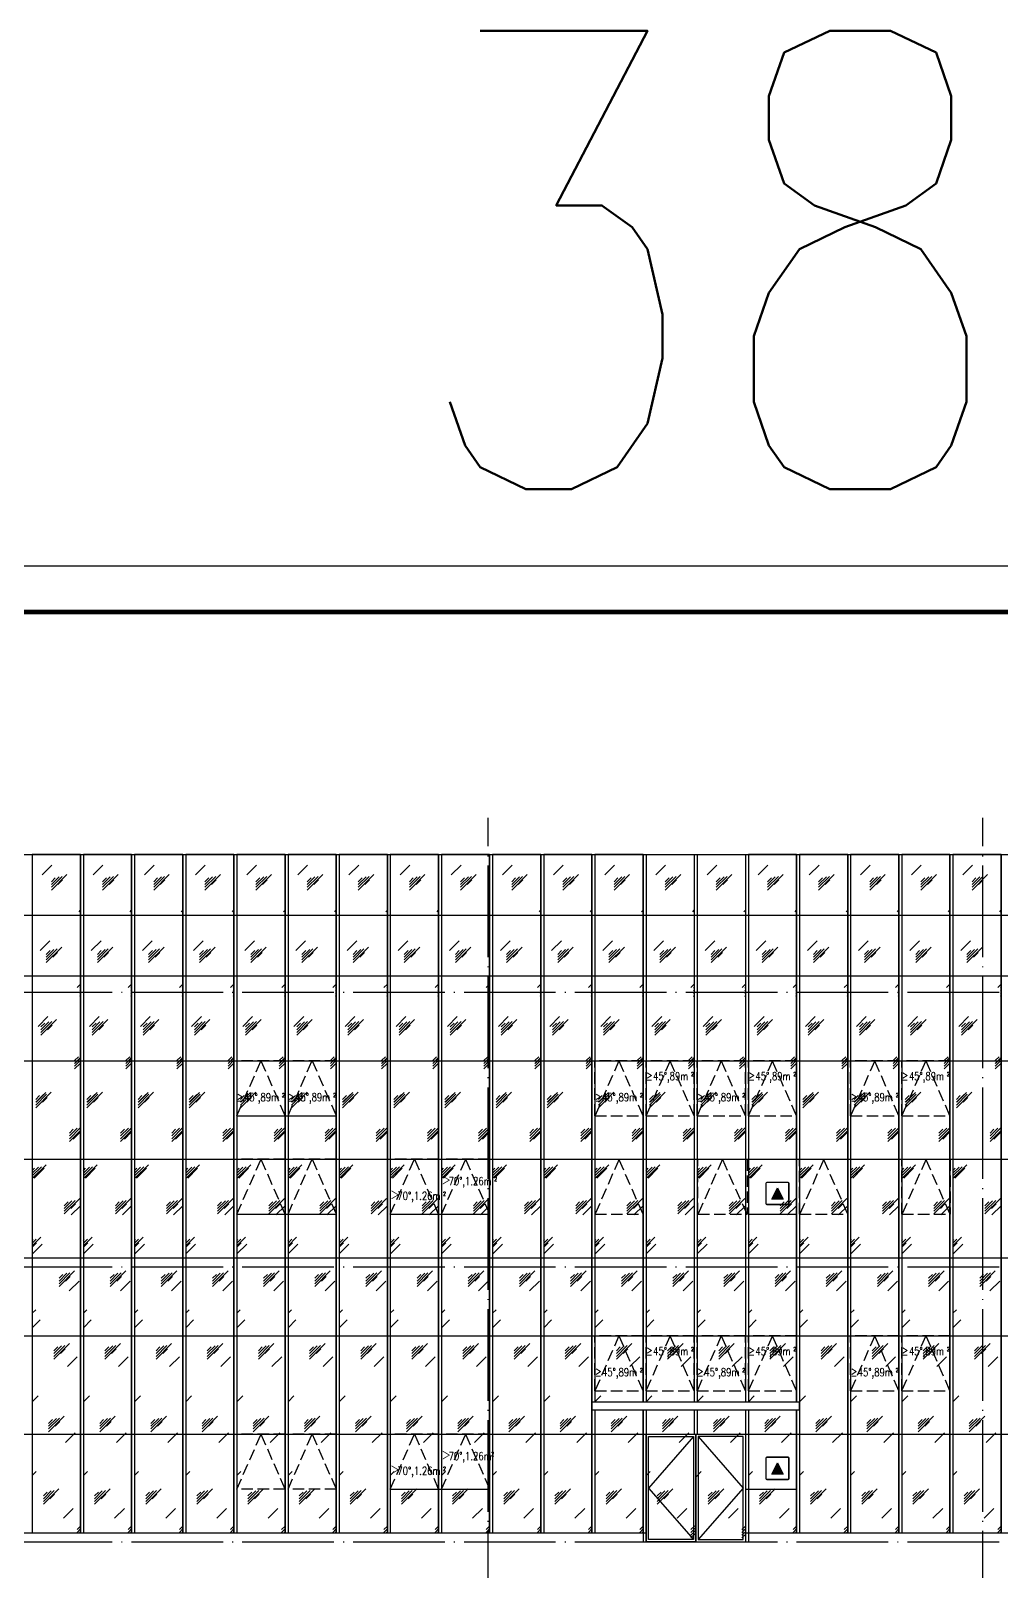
# Model space of a CAD drawing. Extents: x 6843040 to 15500510, y -6507076 to -4940511.
# Drawn here: x 7852588 to 7873773, y -6232935 to -6199321 of the extents above; entities that cross this region are included whole.
import ezdxf

# ---------------------------------------------------------------- set-up
doc = ezdxf.new("R2010")
doc.units = 0
doc.header["$LTSCALE"] = 1000
doc.header["$MEASUREMENT"] = 0
doc.linetypes.add('DASH', pattern=[0.35, 0.25, -0.1])
doc.linetypes.add('DOTE', pattern=[2.42, 2, -0.2, 0.02, -0.2])
for name, color, linetype in [('DOTE', 8, 'DOTE'), ('E_LINE_5', 8, 'Continuous'), ('FLOOR', 9, 'Continuous'), ('LT-开启扇', 8, 'Continuous'), ('LT-玻璃', 4, 'Continuous'), ('PUB_HACTH', 8, 'Continuous'), ('PUB_TEXT', 7, 'Continuous'), ('PUB_TITLE', 4, 'Continuous'), ('WALL', 1, 'Continuous'), ('WINDOW', 4, 'Continuous')]:
    doc.layers.add(name, color=color, linetype=linetype)
doc.styles.add('_HZTXT', font='SIMPLEX', dxfattribs={"width": 0.9, "bigfont": 'HZTXT'})
pattern_1 = [(45, (57652.5, 30060), (-734.82537, 734.82537), [336, -864]), (45, (57796.5, 30120), (-734.82537, 734.82537), [144, -1056]), (45, (57652.5, 30120), (-734.82537, 734.82537), [240, -960]), (45, (57724.5, 30060), (806.10173, -806.10173), [300, -900]), (45, (57652.5, 30000), (-734.82537, 734.82537), [480, -720]), (45, (57652.5, 30180), (-734.82537, 734.82537), [120, -1080])]
pattern_2 = [(45, (58769.1, 30060), (-734.82537, 734.82537), [336, -864]), (45, (58913.1, 30120), (-734.82537, 734.82537), [144, -1056]), (45, (58769.1, 30120), (-734.82537, 734.82537), [240, -960]), (45, (58841.1, 30060), (806.10173, -806.10173), [300, -900]), (45, (58769.1, 30000), (-734.82537, 734.82537), [480, -720]), (45, (58769.1, 30180), (-734.82537, 734.82537), [120, -1080])]
pattern_3 = [(45, (59885.7, 30060), (-734.82537, 734.82537), [336, -864]), (45, (60029.7, 30120), (-734.82537, 734.82537), [144, -1056]), (45, (59885.7, 30120), (-734.82537, 734.82537), [240, -960]), (45, (59957.7, 30060), (806.10173, -806.10173), [300, -900]), (45, (59885.7, 30000), (-734.82537, 734.82537), [480, -720]), (45, (59885.7, 30180), (-734.82537, 734.82537), [120, -1080])]

# ---------------------------------------------------------------- blocks, each defined once
blk = doc.blocks.new('消防救援标志')
at = {"layer": 'WALL'}
blk.add_hatch(color=256, dxfattribs=at).paths.add_polyline_path([(13378845, 1069457.5), (13377845, 1069457.5), (13378345, 1070457.5)])
for points in [[(13377445, 1070957.5), (13379245, 1070957.5, -0.41421356), (13379345, 1070857.5), (13379345, 1069057.5, -0.41421356), (13379245, 1068957.5), (13377445, 1068957.5, -0.41421356), (13377345, 1069057.5), (13377345, 1070857.5, -0.41421356)], [(13377445, 1070932.5), (13379245, 1070932.5, -0.41421356), (13379320, 1070857.5), (13379320, 1069057.5, -0.41421356), (13379245, 1068982.5), (13377445, 1068982.5, -0.41421356), (13377370, 1069057.5), (13377370, 1070857.5, -0.41421356)]]:
    blk.add_lwpolyline(points, format="xyb", close=True)
blk.add_lwpolyline([(13378845, 1069457.5), (13377845, 1069457.5), (13378345, 1070457.5)], close=True, dxfattribs=at)

msp = doc.modelspace()

# ---------------------------------------------------------------- hatches: boundary and pattern name
at = {"layer": 'PUB_HACTH'}
h = msp.add_hatch(dxfattribs=at)
h.set_pattern_fill('玻璃1', color=256, scale=150, style=0)
h.set_pattern_definition([(45, (45369.5, 30060), (-734.82537, 734.82537), [336, -864]), (45, (45513.5, 30120), (-734.82537, 734.82537), [144, -1056]), (45, (45369.5, 30120), (-734.82537, 734.82537), [240, -960]), (45, (45441.5, 30060), (806.10173, -806.10173), [300, -900]), (45, (45369.5, 30000), (-734.82537, 734.82537), [480, -720]), (45, (45369.5, 30180), (-734.82537, 734.82537), [120, -1080])])
h.paths.add_polyline_path([(7852620.2, -6232096.5), (7853671.8, -6232096.5), (7853671.8, -6217296.5), (7852620.2, -6217296.5)])
h = msp.add_hatch(dxfattribs=at)
h.set_pattern_fill('玻璃1', color=256, scale=150, style=0)
h.set_pattern_definition([(45, (46486.2, 30060), (-734.82537, 734.82537), [336, -864]), (45, (46630.2, 30120), (-734.82537, 734.82537), [144, -1056]), (45, (46486.2, 30120), (-734.82537, 734.82537), [240, -960]), (45, (46558.2, 30060), (806.10173, -806.10173), [300, -900]), (45, (46486.2, 30000), (-734.82537, 734.82537), [480, -720]), (45, (46486.2, 30180), (-734.82537, 734.82537), [120, -1080])])
h.paths.add_polyline_path([(7853736.8, -6232096.5), (7854788.4, -6232096.5), (7854788.4, -6217296.5), (7853736.8, -6217296.5)])
h = msp.add_hatch(dxfattribs=at)
h.set_pattern_fill('玻璃1', color=256, scale=150, style=0)
h.set_pattern_definition([(45, (47602.8, 30060), (-734.82537, 734.82537), [336, -864]), (45, (47746.8, 30120), (-734.82537, 734.82537), [144, -1056]), (45, (47602.8, 30120), (-734.82537, 734.82537), [240, -960]), (45, (47674.8, 30060), (806.10173, -806.10173), [300, -900]), (45, (47602.8, 30000), (-734.82537, 734.82537), [480, -720]), (45, (47602.8, 30180), (-734.82537, 734.82537), [120, -1080])])
h.paths.add_polyline_path([(7854853.4, -6232096.5), (7855905, -6232096.5), (7855905, -6217296.5), (7854853.4, -6217296.5)])
h = msp.add_hatch(dxfattribs=at)
h.set_pattern_fill('玻璃1', color=256, scale=150, style=0)
h.set_pattern_definition([(45, (48719.4, 30060), (-734.82537, 734.82537), [336, -864]), (45, (48863.4, 30120), (-734.82537, 734.82537), [144, -1056]), (45, (48719.4, 30120), (-734.82537, 734.82537), [240, -960]), (45, (48791.4, 30060), (806.10173, -806.10173), [300, -900]), (45, (48719.4, 30000), (-734.82537, 734.82537), [480, -720]), (45, (48719.4, 30180), (-734.82537, 734.82537), [120, -1080])])
h.paths.add_polyline_path([(7855970, -6232096.5), (7857021.7, -6232096.5), (7857021.7, -6217296.5), (7855970, -6217296.5)])
h = msp.add_hatch(dxfattribs=at)
h.set_pattern_fill('玻璃1', color=256, scale=150, style=0)
h.set_pattern_definition([(45, (49836.1, 30060), (-734.82537, 734.82537), [336, -864]), (45, (49980.1, 30120), (-734.82537, 734.82537), [144, -1056]), (45, (49836.1, 30120), (-734.82537, 734.82537), [240, -960]), (45, (49908, 30060), (806.10173, -806.10173), [300, -900]), (45, (49836.1, 30000), (-734.82537, 734.82537), [480, -720]), (45, (49836.1, 30180), (-734.82537, 734.82537), [120, -1080])])
h.paths.add_polyline_path([(7857086.7, -6232096.5), (7858138.3, -6232096.5), (7858138.3, -6217296.5), (7857086.7, -6217296.5)])
h = msp.add_hatch(dxfattribs=at)
h.set_pattern_fill('玻璃1', color=256, scale=150, style=0)
h.set_pattern_definition([(45, (50952.7, 30060), (-734.82537, 734.82537), [336, -864]), (45, (51096.7, 30120), (-734.82537, 734.82537), [144, -1056]), (45, (50952.7, 30120), (-734.82537, 734.82537), [240, -960]), (45, (51024.7, 30060), (806.10173, -806.10173), [300, -900]), (45, (50952.7, 30000), (-734.82537, 734.82537), [480, -720]), (45, (50952.7, 30180), (-734.82537, 734.82537), [120, -1080])])
h.paths.add_polyline_path([(7858203.3, -6232096.5), (7859254.9, -6232096.5), (7859254.9, -6217296.5), (7858203.3, -6217296.5)])
h = msp.add_hatch(dxfattribs=at)
h.set_pattern_fill('玻璃1', color=256, scale=150, style=0)
h.set_pattern_definition([(45, (52069.3, 30060), (-734.82537, 734.82537), [336, -864]), (45, (52213.3, 30120), (-734.82537, 734.82537), [144, -1056]), (45, (52069.3, 30120), (-734.82537, 734.82537), [240, -960]), (45, (52141.3, 30060), (806.10173, -806.10173), [300, -900]), (45, (52069.3, 30000), (-734.82537, 734.82537), [480, -720]), (45, (52069.3, 30180), (-734.82537, 734.82537), [120, -1080])])
h.paths.add_polyline_path([(7859319.9, -6232096.5), (7860371.6, -6232096.5), (7860371.6, -6217296.5), (7859319.9, -6217296.5)])
h = msp.add_hatch(dxfattribs=at)
h.set_pattern_fill('玻璃1', color=256, scale=150, style=0)
h.set_pattern_definition([(45, (53185.9, 30060), (-734.82537, 734.82537), [336, -864]), (45, (53329.9, 30120), (-734.82537, 734.82537), [144, -1056]), (45, (53185.9, 30120), (-734.82537, 734.82537), [240, -960]), (45, (53258, 30060), (806.10173, -806.10173), [300, -900]), (45, (53185.9, 30000), (-734.82537, 734.82537), [480, -720]), (45, (53185.9, 30180), (-734.82537, 734.82537), [120, -1080])])
h.paths.add_polyline_path([(7860436.6, -6232096.5), (7861488.2, -6232096.5), (7861488.2, -6217296.5), (7860436.6, -6217296.5)])
h = msp.add_hatch(dxfattribs=at)
h.set_pattern_fill('玻璃1', color=256, scale=150, style=0)
h.set_pattern_definition([(45, (54302.6, 30060), (-734.82537, 734.82537), [336, -864]), (45, (54446.6, 30120), (-734.82537, 734.82537), [144, -1056]), (45, (54302.6, 30120), (-734.82537, 734.82537), [240, -960]), (45, (54374.6, 30060), (806.10173, -806.10173), [300, -900]), (45, (54302.6, 30000), (-734.82537, 734.82537), [480, -720]), (45, (54302.6, 30180), (-734.82537, 734.82537), [120, -1080])])
h.paths.add_polyline_path([(7861553.2, -6232096.5), (7862604.8, -6232096.5), (7862604.8, -6217296.5), (7861553.2, -6217296.5)])
h = msp.add_hatch(dxfattribs=at)
h.set_pattern_fill('玻璃1', color=256, scale=150, style=0)
h.set_pattern_definition([(45, (55419.2, 30060), (-734.82537, 734.82537), [336, -864]), (45, (55563.2, 30120), (-734.82537, 734.82537), [144, -1056]), (45, (55419.2, 30120), (-734.82537, 734.82537), [240, -960]), (45, (55491.2, 30060), (806.10173, -806.10173), [300, -900]), (45, (55419.2, 30000), (-734.82537, 734.82537), [480, -720]), (45, (55419.2, 30180), (-734.82537, 734.82537), [120, -1080])])
h.paths.add_polyline_path([(7862669.8, -6232096.5), (7863721.5, -6232096.5), (7863721.5, -6217296.5), (7862669.8, -6217296.5)])
h = msp.add_hatch(dxfattribs=at)
h.set_pattern_fill('玻璃1', color=256, scale=150, style=0)
h.set_pattern_definition([(45, (56535.8, 30060), (-734.82537, 734.82537), [336, -864]), (45, (56679.8, 30120), (-734.82537, 734.82537), [144, -1056]), (45, (56535.8, 30120), (-734.82537, 734.82537), [240, -960]), (45, (56607.8, 30060), (806.10173, -806.10173), [300, -900]), (45, (56535.8, 30000), (-734.82537, 734.82537), [480, -720]), (45, (56535.8, 30180), (-734.82537, 734.82537), [120, -1080])])
h.paths.add_polyline_path([(7863786.5, -6232096.5), (7864838.1, -6232096.5), (7864838.1, -6217296.5), (7863786.5, -6217296.5)])
h = msp.add_hatch(dxfattribs=at)
h.set_pattern_fill('玻璃1', color=256, scale=150, style=0)
h.set_pattern_definition(pattern_1)
edge = h.paths.add_edge_path()
edge.add_line((7865954.7, -6229246.5), (7865954.7, -6217296.5))
edge.add_line((7865954.7, -6217296.5), (7864903.1, -6217296.5))
edge.add_line((7864903.1, -6217296.5), (7864903.1, -6229246.5))
h = msp.add_hatch(dxfattribs=at)
h.set_pattern_fill('玻璃1', color=256, scale=150, style=0)
h.set_pattern_definition(pattern_2)
edge = h.paths.add_edge_path()
edge.add_line((7867071.3, -6229246.5), (7867071.3, -6217296.5))
edge.add_line((7867071.3, -6217296.5), (7866019.7, -6217296.5))
edge.add_line((7866019.7, -6217296.5), (7866019.7, -6229246.5))
h = msp.add_hatch(dxfattribs=at)
h.set_pattern_fill('玻璃1', color=256, scale=150, style=0)
h.set_pattern_definition(pattern_3)
edge = h.paths.add_edge_path()
edge.add_line((7868188, -6229246.5), (7868188, -6217296.5))
edge.add_line((7868188, -6217296.5), (7867136.3, -6217296.5))
edge.add_line((7867136.3, -6217296.5), (7867136.3, -6229246.5))
h = msp.add_hatch(dxfattribs=at)
h.set_pattern_fill('玻璃1', color=256, scale=150, style=0)
h.set_pattern_definition([(45, (61002.4, 30060), (-734.82537, 734.82537), [336, -864]), (45, (61146.4, 30120), (-734.82537, 734.82537), [144, -1056]), (45, (61002.4, 30120), (-734.82537, 734.82537), [240, -960]), (45, (61074.4, 30060), (806.10173, -806.10173), [300, -900]), (45, (61002.4, 30000), (-734.82537, 734.82537), [480, -720]), (45, (61002.4, 30180), (-734.82537, 734.82537), [120, -1080])])
edge = h.paths.add_edge_path()
edge.add_line((7869304.6, -6229246.5), (7869304.6, -6217296.5))
edge.add_line((7869304.6, -6217296.5), (7868253, -6217296.5))
edge.add_line((7868253, -6217296.5), (7868253, -6229246.5))
h = msp.add_hatch(dxfattribs=at)
h.set_pattern_fill('玻璃1', color=256, scale=150, style=0)
h.set_pattern_definition([(45, (62119, 30060), (-734.82537, 734.82537), [336, -864]), (45, (62263, 30120), (-734.82537, 734.82537), [144, -1056]), (45, (62119, 30120), (-734.82537, 734.82537), [240, -960]), (45, (62191, 30060), (806.10173, -806.10173), [300, -900]), (45, (62119, 30000), (-734.82537, 734.82537), [480, -720]), (45, (62119, 30180), (-734.82537, 734.82537), [120, -1080])])
h.paths.add_polyline_path([(7869369.6, -6232096.5), (7870421.2, -6232096.5), (7870421.2, -6217296.5), (7869369.6, -6217296.5)])
h = msp.add_hatch(dxfattribs=at)
h.set_pattern_fill('玻璃1', color=256, scale=150, style=0)
h.set_pattern_definition([(45, (63235.6, 30060), (-734.82537, 734.82537), [336, -864]), (45, (63379.6, 30120), (-734.82537, 734.82537), [144, -1056]), (45, (63235.6, 30120), (-734.82537, 734.82537), [240, -960]), (45, (63307.6, 30060), (806.10173, -806.10173), [300, -900]), (45, (63235.6, 30000), (-734.82537, 734.82537), [480, -720]), (45, (63235.6, 30180), (-734.82537, 734.82537), [120, -1080])])
h.paths.add_polyline_path([(7870486.2, -6232096.5), (7871537.9, -6232096.5), (7871537.9, -6217296.5), (7870486.2, -6217296.5)])
h = msp.add_hatch(dxfattribs=at)
h.set_pattern_fill('玻璃1', color=256, scale=150, style=0)
h.set_pattern_definition([(45, (64352.2, 30060), (-734.82537, 734.82537), [336, -864]), (45, (64496.2, 30120), (-734.82537, 734.82537), [144, -1056]), (45, (64352.2, 30120), (-734.82537, 734.82537), [240, -960]), (45, (64424.2, 30060), (806.10173, -806.10173), [300, -900]), (45, (64352.2, 30000), (-734.82537, 734.82537), [480, -720]), (45, (64352.2, 30180), (-734.82537, 734.82537), [120, -1080])])
h.paths.add_polyline_path([(7871602.9, -6232096.5), (7872654.5, -6232096.5), (7872654.5, -6217296.5), (7871602.9, -6217296.5)])
h = msp.add_hatch(dxfattribs=at)
h.set_pattern_fill('玻璃1', color=256, scale=150, style=0)
h.set_pattern_definition([(45, (65468.9, 30060), (-734.82537, 734.82537), [336, -864]), (45, (65612.9, 30120), (-734.82537, 734.82537), [144, -1056]), (45, (65468.9, 30120), (-734.82537, 734.82537), [240, -960]), (45, (65540.9, 30060), (806.10173, -806.10173), [300, -900]), (45, (65468.9, 30000), (-734.82537, 734.82537), [480, -720]), (45, (65468.9, 30180), (-734.82537, 734.82537), [120, -1080])])
h.paths.add_polyline_path([(7872719.5, -6232096.5), (7873771.1, -6232096.5), (7873771.1, -6217296.5), (7872719.5, -6217296.5)])
h = msp.add_hatch(dxfattribs=at)
h.set_pattern_fill('玻璃1', color=256, scale=150, style=0)
h.set_pattern_definition(pattern_1)
edge = h.paths.add_edge_path()
edge.add_line((7864903.1, -6229416.5), (7864903.1, -6232096.5))
edge.add_line((7864903.1, -6232096.5), (7865954.7, -6232096.5))
edge.add_line((7865954.7, -6232096.5), (7865954.7, -6229416.5))
h = msp.add_hatch(dxfattribs=at)
h.set_pattern_fill('玻璃1', color=256, scale=150, style=0)
h.set_pattern_definition(pattern_2)
edge = h.paths.add_edge_path()
edge.add_line((7866019.7, -6229416.5), (7866036, -6232296.5))
edge.add_line((7866036, -6232296.5), (7867112, -6232296.5))
edge.add_line((7867112, -6232296.5), (7867095.7, -6229416.5))
h = msp.add_hatch(dxfattribs=at)
h.set_pattern_fill('玻璃1', color=256, scale=150, style=0)
h.set_pattern_definition(pattern_3)
edge = h.paths.add_edge_path()
edge.add_line((7867103.8, -6229416.5), (7867103.8, -6232296.5))
edge.add_line((7867103.8, -6232296.5), (7868188, -6232296.5))
edge.add_line((7868188, -6232296.5), (7868188, -6229416.5))
h = msp.add_hatch(dxfattribs=at)
h.set_pattern_fill('玻璃1', color=256, scale=150, style=0)
h.set_pattern_definition([(45, (61002.4, 30060), (-734.82537, 734.82537), [336, -864]), (45, (61146.4, 30120), (-734.82537, 734.82537), [144, -1056]), (45, (61002.4, 30120), (-734.82537, 734.82537), [240, -960]), (45, (61074.4, 30060), (806.10173, -806.10173), [300, -900]), (45, (61002.4, 30000), (-734.82537, 734.82537), [480, -720]), (45, (61002.4, 30180), (-734.82537, 734.82537), [120, -1080])])
edge = h.paths.add_edge_path()
edge.add_line((7868253, -6229416.5), (7868253, -6232096.5))
edge.add_line((7868253, -6232096.5), (7869304.6, -6232096.5))
edge.add_line((7869304.6, -6232096.5), (7869304.6, -6229416.5))

# ---------------------------------------------------------------- linework, layer by layer
at = {"layer": 'DOTE'}
for p, q in [((7862571, -6263096.5), (7862571, -6216496.5)), ((7873371, -6263096.5), (7873371, -6216496.5)), ((7806385.6, -6220296.5), (7917446, -6220296.5)), ((7806385.6, -6226296.5), (7917446, -6226296.5)), ((7806385.6, -6232296.5), (7896209.6, -6232296.5))]:
    msp.add_line(p, q, dxfattribs=at)
at = {"layer": 'E_LINE_5', "linetype": 'DASH'}
for points in [[(7865953.5, -6223946.5), (7865953.5, -6225146.5), (7865429.6, -6223946.5), (7864905.6, -6225146.5), (7864905.6, -6223946.5)], [(7868223.5, -6223946.5), (7868223.5, -6225146.5), (7867688.5, -6223946.5), (7867153.5, -6225146.5), (7867153.5, -6223946.5)], [(7870423.7, -6223946.5), (7870423.7, -6225146.5), (7869897.9, -6223946.5), (7869372.1, -6225146.5), (7869372.1, -6223946.5)], [(7872657, -6223946.5), (7872657, -6225146.5), (7872131.2, -6223946.5), (7871605.4, -6225146.5), (7871605.4, -6223946.5)]]:
    msp.add_lwpolyline(points, close=True, dxfattribs=at)
for points in [[(7864905.6, -6225146.5), (7865953.5, -6225146.5)], [(7867153.5, -6225146.5), (7868223.5, -6225146.5)], [(7869372.1, -6225146.5), (7870423.7, -6225146.5)], [(7871605.4, -6225146.5), (7872657, -6225146.5)]]:
    msp.add_lwpolyline(points, dxfattribs=at)
at = {"layer": 'FLOOR', "ltscale": 1000}
msp.add_lwpolyline([(7864838.1, -6229416.5), (7869369.6, -6229416.5), (7869369.6, -6229246.5), (7864838.1, -6229246.5)], close=True, dxfattribs=at)
at = {"layer": 'LT-开启扇', "ltscale": 1000}
for points in [[(7868253, -6225146.5), (7869304.6, -6225146.5)], [(7868199.6, -6231146.5), (7869304.6, -6231146.5)]]:
    msp.add_lwpolyline(points, dxfattribs=at)
at = {"layer": 'LT-玻璃', "ltscale": 1000}
for p, q in [((7851321, -6217296.5), (7916446, -6217296.5)), ((7852620.2, -6217296.5), (7852620.2, -6232096.5)), ((7853671.8, -6217296.5), (7853671.8, -6232096.5)), ((7853736.8, -6217296.5), (7853736.8, -6232096.5)), ((7854788.4, -6217296.5), (7854788.4, -6232096.5)), ((7854853.4, -6217296.5), (7854853.4, -6232096.5)), ((7855905, -6217296.5), (7855905, -6232096.5)), ((7855970, -6217296.5), (7855970, -6232096.5)), ((7857021.7, -6217296.5), (7857021.7, -6232096.5)), ((7857086.7, -6217296.5), (7857086.7, -6232096.5)), ((7858138.3, -6217296.5), (7858138.3, -6232096.5)), ((7858203.3, -6217296.5), (7858203.3, -6232096.5)), ((7859254.9, -6217296.5), (7859254.9, -6232096.5)), ((7859319.9, -6217296.5), (7859319.9, -6232096.5)), ((7860371.6, -6217296.5), (7860371.6, -6232096.5)), ((7860436.6, -6217296.5), (7860436.6, -6232096.5)), ((7861488.2, -6217296.5), (7861488.2, -6232096.5)), ((7861553.2, -6217296.5), (7861553.2, -6232096.5)), ((7862604.8, -6217296.5), (7862604.8, -6232096.5)), ((7862669.8, -6217296.5), (7862669.8, -6232096.5)), ((7863721.5, -6217296.5), (7863721.5, -6232096.5)), ((7863786.5, -6217296.5), (7863786.5, -6232096.5)), ((7864838.1, -6217296.5), (7864838.1, -6232096.5)), ((7864903.1, -6217296.5), (7864903.1, -6229246.5)), ((7865954.7, -6217296.5), (7865954.7, -6229246.5)), ((7866019.7, -6217296.5), (7866019.7, -6229246.5)), ((7867071.3, -6217296.5), (7867071.3, -6229246.5)), ((7867136.3, -6217296.5), (7867136.3, -6229246.5)), ((7868188, -6217296.5), (7868188, -6229246.5)), ((7868253, -6217296.5), (7868253, -6229246.5)), ((7869304.6, -6217296.5), (7869304.6, -6229246.5)), ((7869369.6, -6217296.5), (7869369.6, -6232096.5)), ((7870421.2, -6217296.5), (7870421.2, -6232096.5)), ((7870486.2, -6217296.5), (7870486.2, -6232096.5)), ((7871537.9, -6217296.5), (7871537.9, -6232096.5)), ((7871602.9, -6217296.5), (7871602.9, -6232096.5)), ((7872654.5, -6217296.5), (7872654.5, -6232096.5)), ((7872719.5, -6217296.5), (7872719.5, -6232096.5)), ((7873771.1, -6217296.5), (7873771.1, -6232096.5)), ((7851321, -6218621.5), (7916446, -6218621.5)), ((7851321, -6219946.5), (7916446, -6219946.5)), ((7851321, -6221796.5), (7916446, -6221796.5)), ((7857086.7, -6222996.5), (7859254.9, -6222996.5)), ((7867071.3, -6223416.5), (7867071.3, -6223696.5)), ((7867136.3, -6223416.5), (7867136.3, -6223696.5)), ((7851321, -6223946.5), (7894671, -6223946.5)), ((7857086.7, -6225146.5), (7859254.9, -6225146.5)), ((7860436.6, -6225146.5), (7862604.8, -6225146.5)), ((7851321, -6226096.5), (7894671, -6226096.5)), ((7851321, -6227796.5), (7894671, -6227796.5)), ((7864903.1, -6229416.5), (7864903.1, -6232096.5)), ((7865954.7, -6229416.5), (7865954.7, -6232296.5)), ((7866019.7, -6229416.5), (7866019.7, -6232296.5)), ((7867071.3, -6229416.5), (7867071.3, -6229946.5)), ((7867136.3, -6229416.5), (7867136.3, -6229946.5)), ((7868188, -6229416.5), (7868188, -6232296.5)), ((7868253, -6229416.5), (7868253, -6232296.5)), ((7869304.6, -6229416.5), (7869304.6, -6232096.5)), ((7851321, -6229946.5), (7894671, -6229946.5)), ((7851536, -6232096.5), (7866019.7, -6232096.5)), ((7868188, -6232096.5), (7894671, -6232096.5))]:
    msp.add_line(p, q, dxfattribs=at)
for points in [[(7866019.7, -6232296.5), (7866019.7, -6229946.5), (7868188, -6229946.5), (7868188, -6232296.5)], [(7867053.8, -6229996.5), (7866069.7, -6231121.5), (7867053.8, -6232246.5)], [(7867103.8, -6232296.5), (7867103.8, -6229946.5)], [(7867153.8, -6229996.5), (7868138, -6231121.5), (7867153.8, -6232246.5)], [(7860436.6, -6231146.5), (7862604.8, -6231146.5)], [(7865954.7, -6232296.5), (7868253, -6232296.5)]]:
    msp.add_lwpolyline(points, dxfattribs=at)
for points in [[(7866019.7, -6229946.5), (7867103.8, -6229946.5), (7867103.8, -6232296.5), (7866019.7, -6232296.5)], [(7866069.7, -6229996.5), (7867053.8, -6229996.5), (7867053.8, -6232246.5), (7866069.7, -6232246.5)], [(7868138, -6229996.5), (7867153.8, -6229996.5), (7867153.8, -6232246.5), (7868138, -6232246.5)]]:
    msp.add_lwpolyline(points, close=True, dxfattribs=at)
at = {"layer": 'PUB_HACTH'}
for points in [[(7852620.2, -6232096.5), (7853671.8, -6232096.5), (7853671.8, -6217296.5), (7852620.2, -6217296.5)], [(7853736.8, -6232096.5), (7854788.4, -6232096.5), (7854788.4, -6217296.5), (7853736.8, -6217296.5)], [(7854853.4, -6232096.5), (7855905, -6232096.5), (7855905, -6217296.5), (7854853.4, -6217296.5)], [(7855970, -6232096.5), (7857021.7, -6232096.5), (7857021.7, -6217296.5), (7855970, -6217296.5)], [(7857086.7, -6232096.5), (7858138.3, -6232096.5), (7858138.3, -6217296.5), (7857086.7, -6217296.5)], [(7858203.3, -6232096.5), (7859254.9, -6232096.5), (7859254.9, -6217296.5), (7858203.3, -6217296.5)], [(7859319.9, -6232096.5), (7860371.6, -6232096.5), (7860371.6, -6217296.5), (7859319.9, -6217296.5)], [(7860436.6, -6232096.5), (7861488.2, -6232096.5), (7861488.2, -6217296.5), (7860436.6, -6217296.5)], [(7861553.2, -6232096.5), (7862604.8, -6232096.5), (7862604.8, -6217296.5), (7861553.2, -6217296.5)], [(7862669.8, -6232096.5), (7863721.5, -6232096.5), (7863721.5, -6217296.5), (7862669.8, -6217296.5)], [(7863786.5, -6232096.5), (7864838.1, -6232096.5), (7864838.1, -6217296.5), (7863786.5, -6217296.5)], [(7869369.6, -6232096.5), (7870421.2, -6232096.5), (7870421.2, -6217296.5), (7869369.6, -6217296.5)], [(7870486.2, -6232096.5), (7871537.9, -6232096.5), (7871537.9, -6217296.5), (7870486.2, -6217296.5)], [(7871602.9, -6232096.5), (7872654.5, -6232096.5), (7872654.5, -6217296.5), (7871602.9, -6217296.5)], [(7872719.5, -6232096.5), (7873771.1, -6232096.5), (7873771.1, -6217296.5), (7872719.5, -6217296.5)]]:
    msp.add_lwpolyline(points, close=True, dxfattribs=at)
for points in [[(7865954.7, -6229246.5), (7865954.7, -6217296.5), (7864903.1, -6217296.5), (7864903.1, -6229246.5)], [(7869304.6, -6229246.5), (7869304.6, -6217296.5), (7868253, -6217296.5), (7868253, -6229246.5)], [(7864903.1, -6229416.5), (7864903.1, -6232096.5), (7865954.7, -6232096.5), (7865954.7, -6229416.5)], [(7868253, -6229416.5), (7868253, -6232096.5), (7869304.6, -6232096.5), (7869304.6, -6229416.5)]]:
    msp.add_lwpolyline(points, dxfattribs=at)
at = {"layer": 'PUB_TITLE'}
msp.add_lwpolyline([(7787280.7, -6295104.7), (7935880.7, -6295104.7), (7935880.7, -6211004.7), (7787280.7, -6211004.7)], close=True, dxfattribs=at)
at = {"layer": 'PUB_TITLE', "const_width": 100}
msp.add_lwpolyline([(7789780.7, -6294104.7), (7934880.7, -6294104.7), (7934880.7, -6212004.7), (7789780.7, -6212004.7)], close=True, dxfattribs=at)
at = {"layer": 'WINDOW', "color": 8, "linetype": 'DASH'}
for points in [[(7857086.7, -6222996.5), (7858138.3, -6222996.5), (7858138.3, -6221796.5), (7857086.7, -6221796.5)], [(7858203.3, -6222996.5), (7859254.9, -6222996.5), (7859254.9, -6221796.5), (7858203.3, -6221796.5)], [(7865954.7, -6221796.5), (7865954.7, -6222996.5), (7865428.9, -6221796.5), (7864903.1, -6222996.5), (7864903.1, -6221796.5)], [(7864903.1, -6222996.5), (7865954.7, -6222996.5), (7865954.7, -6221796.5), (7864903.1, -6221796.5)], [(7867071.3, -6221796.5), (7867071.3, -6222996.5), (7866545.5, -6221796.5), (7866019.7, -6222996.5), (7866019.7, -6221796.5)], [(7866019.7, -6222996.5), (7867071.3, -6222996.5), (7867071.3, -6221796.5), (7866019.7, -6221796.5)], [(7868188, -6221796.5), (7868188, -6222996.5), (7867662.2, -6221796.5), (7867136.3, -6222996.5), (7867136.3, -6221796.5)], [(7867136.3, -6222996.5), (7868188, -6222996.5), (7868188, -6221796.5), (7867136.3, -6221796.5)], [(7869304.6, -6221796.5), (7869304.6, -6222996.5), (7868778.8, -6221796.5), (7868253, -6222996.5), (7868253, -6221796.5)], [(7868253, -6222996.5), (7869304.6, -6222996.5), (7869304.6, -6221796.5), (7868253, -6221796.5)], [(7871537.9, -6221796.5), (7871537.9, -6222996.5), (7871012.1, -6221796.5), (7870486.2, -6222996.5), (7870486.2, -6221796.5)], [(7870486.2, -6222996.5), (7871537.9, -6222996.5), (7871537.9, -6221796.5), (7870486.2, -6221796.5)], [(7872654.5, -6221796.5), (7872654.5, -6222996.5), (7872128.7, -6221796.5), (7871602.9, -6222996.5), (7871602.9, -6221796.5)], [(7871602.9, -6222996.5), (7872654.5, -6222996.5), (7872654.5, -6221796.5), (7871602.9, -6221796.5)], [(7857086.7, -6225146.5), (7858138.3, -6225146.5), (7858138.3, -6223946.5), (7857086.7, -6223946.5)], [(7858203.3, -6225146.5), (7859254.9, -6225146.5), (7859254.9, -6223946.5), (7858203.3, -6223946.5)], [(7860436.6, -6225146.5), (7861488.2, -6225146.5), (7861488.2, -6223946.5), (7860436.6, -6223946.5)], [(7861553.2, -6225146.5), (7862604.8, -6225146.5), (7862604.8, -6223946.5), (7861553.2, -6223946.5)], [(7865954.7, -6227796.5), (7865954.7, -6228996.5), (7865428.9, -6227796.5), (7864903.1, -6228996.5), (7864903.1, -6227796.5)], [(7864903.1, -6228996.5), (7865954.7, -6228996.5), (7865954.7, -6227796.5), (7864903.1, -6227796.5)], [(7867071.3, -6227796.5), (7867071.3, -6228996.5), (7866545.5, -6227796.5), (7866019.7, -6228996.5), (7866019.7, -6227796.5)], [(7866019.7, -6228996.5), (7867071.3, -6228996.5), (7867071.3, -6227796.5), (7866019.7, -6227796.5)], [(7868188, -6227796.5), (7868188, -6228996.5), (7867662.2, -6227796.5), (7867136.3, -6228996.5), (7867136.3, -6227796.5)], [(7867136.3, -6228996.5), (7868188, -6228996.5), (7868188, -6227796.5), (7867136.3, -6227796.5)], [(7869304.6, -6227796.5), (7869304.6, -6228996.5), (7868778.8, -6227796.5), (7868253, -6228996.5), (7868253, -6227796.5)], [(7868253, -6228996.5), (7869304.6, -6228996.5), (7869304.6, -6227796.5), (7868253, -6227796.5)], [(7871537.9, -6227796.5), (7871537.9, -6228996.5), (7871012.1, -6227796.5), (7870486.2, -6228996.5), (7870486.2, -6227796.5)], [(7870486.2, -6228996.5), (7871537.9, -6228996.5), (7871537.9, -6227796.5), (7870486.2, -6227796.5)], [(7872654.5, -6227796.5), (7872654.5, -6228996.5), (7872128.7, -6227796.5), (7871602.9, -6228996.5), (7871602.9, -6227796.5)], [(7871602.9, -6228996.5), (7872654.5, -6228996.5), (7872654.5, -6227796.5), (7871602.9, -6227796.5)], [(7860436.6, -6231146.5), (7861488.2, -6231146.5), (7861488.2, -6229946.5), (7860436.6, -6229946.5)], [(7861553.2, -6231146.5), (7862604.8, -6231146.5), (7862604.8, -6229946.5), (7861553.2, -6229946.5)]]:
    msp.add_lwpolyline(points, close=True, dxfattribs=at)
for points in [[(7857086.7, -6222996.5), (7857612.5, -6221796.5), (7858138.3, -6222996.5)], [(7858203.3, -6222996.5), (7858729.1, -6221796.5), (7859254.9, -6222996.5)], [(7857086.7, -6225146.5), (7857612.5, -6223946.5), (7858138.3, -6225146.5)], [(7858203.3, -6225146.5), (7858729.1, -6223946.5), (7859254.9, -6225146.5)], [(7860436.6, -6225146.5), (7860962.4, -6223946.5), (7861488.2, -6225146.5)], [(7861553.2, -6225146.5), (7862079, -6223946.5), (7862604.8, -6225146.5)], [(7858138.3, -6230996.5), (7858138.3, -6229946.5), (7857086.7, -6229946.5), (7857086.7, -6230996.5)], [(7857086.7, -6231146.5), (7857612.5, -6229946.5), (7858138.3, -6231146.5)], [(7859254.9, -6230996.5), (7859254.9, -6229946.5), (7858203.3, -6229946.5), (7858203.3, -6230996.5)], [(7858203.3, -6231146.5), (7858729.1, -6229946.5), (7859254.9, -6231146.5)], [(7861488.2, -6230996.5), (7861488.2, -6229946.5), (7860436.6, -6229946.5), (7860436.6, -6230996.5)], [(7860436.6, -6231146.5), (7860962.4, -6229946.5), (7861488.2, -6231146.5)], [(7862604.8, -6230996.5), (7862604.8, -6229946.5), (7861553.2, -6229946.5), (7861553.2, -6230996.5)], [(7861553.2, -6231146.5), (7862079, -6229946.5), (7862604.8, -6231146.5)], [(7858138.3, -6231146.5), (7857086.7, -6231146.5)], [(7859254.9, -6231146.5), (7858203.3, -6231146.5)]]:
    msp.add_lwpolyline(points, dxfattribs=at)

# ---------------------------------------------------------------- block references
at = {"xscale": 0.25, "yscale": 0.25, "zscale": 0.25}
for p in [(4524302, -6492181.9), (4524302, -6498181.9)]:
    msp.add_blockref('消防救援标志', p, dxfattribs=at)
at = {"layer": 'E_LINE_5', "linetype": 'DASH', "xscale": 0.25, "yscale": 0.25, "zscale": 0.25}
msp.add_blockref('消防救援标志', (4524302, -6492181.9), dxfattribs=at)

# ---------------------------------------------------------------- texts
at = {"layer": 'PUB_TEXT', "style": '_HZTXT'}
for s, height, width, p in [('38', 10000, 0.774, (7860742.2, -6209321.3)), ('≥', 175, 0.9, (7866017.1, -6222221.4)), ('45%%d,89m', 175, 0.774, (7866174.6, -6222221.4)), ('2', 87.5, 0.774, (7867000.2, -6222133.9)), ('≥', 175, 0.9, (7868250.4, -6222221.4)), ('45%%d,89m', 175, 0.774, (7868407.9, -6222221.4)), ('2', 87.5, 0.774, (7869233.5, -6222133.9)), ('≥', 175, 0.9, (7871600.3, -6222221.4)), ('45%%d,89m', 175, 0.774, (7871757.8, -6222221.4)), ('2', 87.5, 0.774, (7872583.4, -6222133.9)), ('≥', 175, 0.9, (7857084.1, -6222680.7)), ('45%%d,89m', 175, 0.774, (7857241.6, -6222680.7)), ('2', 87.5, 0.774, (7858067.2, -6222593.2)), ('≥', 175, 0.9, (7858200.7, -6222680.7)), ('45%%d,89m', 175, 0.774, (7858358.2, -6222680.7)), ('2', 87.5, 0.774, (7859183.8, -6222593.2)), ('≥', 175, 0.9, (7864900.5, -6222680.7)), ('45%%d,89m', 175, 0.774, (7865058, -6222680.7)), ('2', 87.5, 0.774, (7865883.6, -6222593.2)), ('≥', 175, 0.9, (7867133.8, -6222680.7)), ('45%%d,89m', 175, 0.774, (7867291.3, -6222680.7)), ('2', 87.5, 0.774, (7868116.9, -6222593.2)), ('≥', 175, 0.9, (7870483.6, -6222680.7)), ('45%%d,89m', 175, 0.774, (7870641.1, -6222680.7)), ('2', 87.5, 0.774, (7871466.7, -6222593.2)), ('＞', 175, 0.9, (7861550.6, -6224509.6)), ('70%%d,1.26m', 175, 0.774, (7861708.1, -6224509.6)), ('2', 87.5, 0.774, (7862701.4, -6224422.1)), ('＞', 175, 0.9, (7860434, -6224830.7)), ('70%%d,1.26m', 175, 0.774, (7860591.5, -6224830.7)), ('2', 87.5, 0.774, (7861584.8, -6224743.2)), ('≥', 175, 0.9, (7866017.1, -6228221.4)), ('45%%d,89m', 175, 0.774, (7866174.6, -6228221.4)), ('2', 87.5, 0.774, (7867000.2, -6228133.9)), ('≥', 175, 0.9, (7868250.4, -6228221.4)), ('45%%d,89m', 175, 0.774, (7868407.9, -6228221.4)), ('2', 87.5, 0.774, (7869233.5, -6228133.9)), ('≥', 175, 0.9, (7871600.3, -6228221.4)), ('45%%d,89m', 175, 0.774, (7871757.8, -6228221.4)), ('2', 87.5, 0.774, (7872583.4, -6228133.9)), ('≥', 175, 0.9, (7864900.5, -6228680.7)), ('45%%d,89m', 175, 0.774, (7865058, -6228680.7)), ('2', 87.5, 0.774, (7865883.6, -6228593.2)), ('≥', 175, 0.9, (7867133.8, -6228680.7)), ('45%%d,89m', 175, 0.774, (7867291.3, -6228680.7)), ('2', 87.5, 0.774, (7868116.9, -6228593.2)), ('≥', 175, 0.9, (7870483.6, -6228680.7)), ('45%%d,89m', 175, 0.774, (7870641.1, -6228680.7)), ('2', 87.5, 0.774, (7871466.7, -6228593.2)), ('＞', 175, 0.9, (7861550.6, -6230509.6)), ('70%%d,1.26m', 175, 0.774, (7861708.1, -6230509.6)), ('2', 87.5, 0.774, (7862636.4, -6230422.1)), ('＞', 175, 0.9, (7860434, -6230830.7)), ('70%%d,1.26m', 175, 0.774, (7860591.5, -6230830.7)), ('2', 87.5, 0.774, (7861584.8, -6230743.2))]:
    msp.add_text(s, height=height, dxfattribs=dict(at, width=width)).set_placement(p)

doc.saveas('drawing.dxf')
